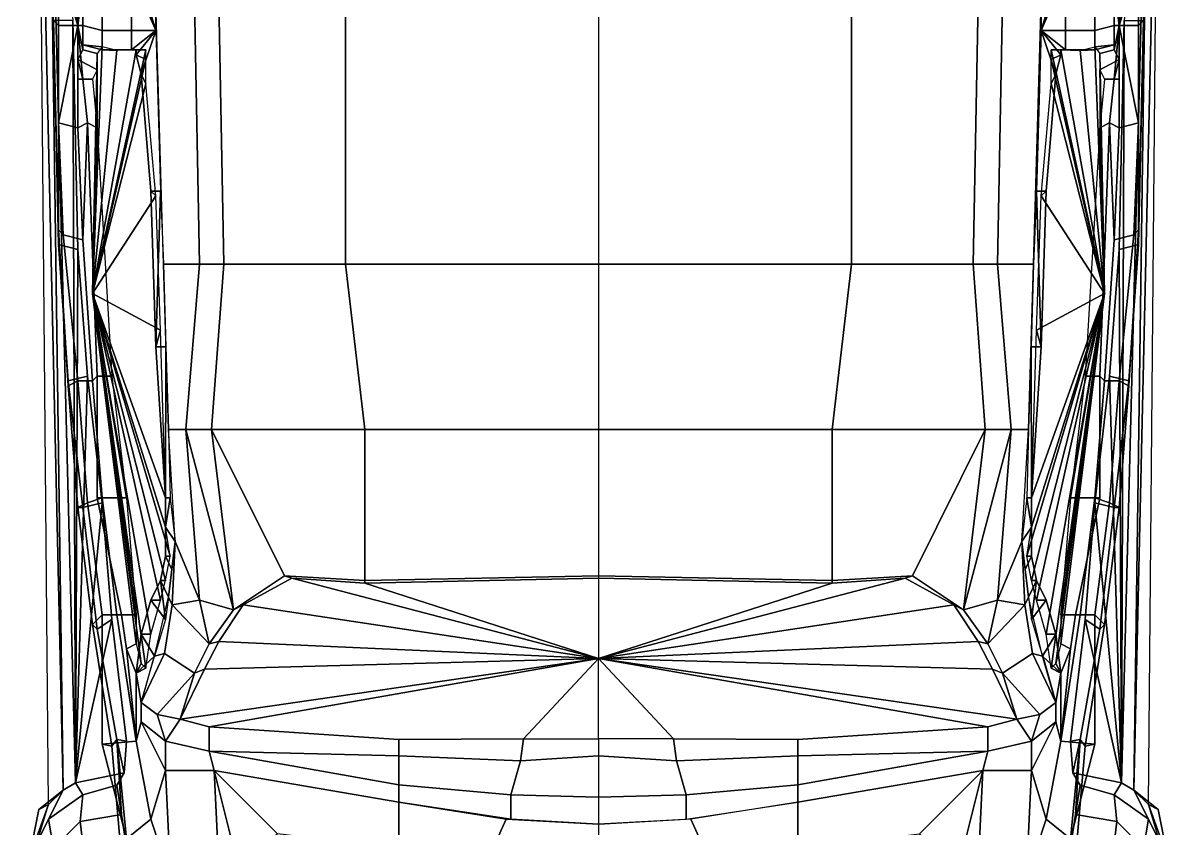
# Model space of a CAD drawing. Extents: x -29 to 31, y -38 to 119.
# Drawn here: x -28.7 to 30.4, y 6.2 to 47.6 of the extents above; entities that cross this region are included whole.
import ezdxf

# ---------------------------------------------------------------- set-up
doc = ezdxf.new("R2010")
doc.units = 0
for name, color, linetype in [('BACKSIDE', 7, 'CONTINUOUS'), ('FRONTDOOR', 7, 'CONTINUOUS'), ('FRONTFENDER', 7, 'CONTINUOUS'), ('FRONTSIDE', 7, 'CONTINUOUS'), ('FRONTWINDOW', 251, 'CONTINUOUS'), ('HOOD', 7, 'CONTINUOUS'), ('ROOF', 7, 'CONTINUOUS'), ('RUNBOARD', 240, 'CONTINUOUS'), ('WINDMOLD', 7, 'CONTINUOUS'), ('WINDSHIELD', 251, 'CONTINUOUS')]:
    doc.layers.add(name, color=color, linetype=linetype)

msp = doc.modelspace()

# ---------------------------------------------------------------- linework, layer by layer
at = {"layer": 'BACKSIDE', "color": 0, "linetype": 'CONTINUOUS'}
for points in [[(-26.431, 62.708, -0.442), (-26.931, 50.708, -0.442), (-26.931, 47.458, -1.192), (-27.181, 47.708, -3.952)], [(28.069, 62.708, -0.442), (28.569, 50.708, -0.442), (28.569, 47.458, -1.192), (28.819, 47.708, -3.952)], [(-21.931, 47.208, 17.808), (-22.681, 49.708, 16.058), (-22.181, 56.708, 15.558), (-21.931, 56.708, 16.908)], [(-21.931, 47.208, 17.808), (-21.931, 56.708, 16.908), (-21.931, 48.708, 17.708)], [(23.569, 47.208, 17.808), (23.569, 56.708, 16.908), (23.569, 48.708, 17.708)], [(23.569, 47.208, 17.808), (24.319, 49.708, 16.058), (23.819, 56.708, 15.558), (23.569, 56.708, 16.908)], [(-26.181, 50.708, 0.558), (-25.931, 47.458, 0.808), (-26.931, 50.708, -0.442)], [(-26.931, 50.708, -0.442), (-25.931, 47.458, 0.808), (-26.931, 47.458, -1.192)], [(-25.681, 49.458, 2.308), (-25.931, 47.458, 0.808), (-26.181, 50.708, 0.558), (-25.931, 50.708, 1.308)], [(27.319, 49.458, 2.308), (27.569, 47.458, 0.808), (27.819, 50.708, 0.558), (27.569, 50.708, 1.308)], [(28.569, 50.708, -0.442), (27.569, 47.458, 0.808), (28.569, 47.458, -1.192)], [(27.819, 50.708, 0.558), (27.569, 47.458, 0.808), (28.569, 50.708, -0.442)], [(-21.931, 47.208, 17.808), (-22.681, 48.958, 15.308), (-22.681, 49.708, 16.058)], [(23.569, 47.208, 17.808), (24.319, 48.958, 15.308), (24.319, 49.708, 16.058)], [(-25.681, 47.458, 3.808), (-25.931, 47.458, 0.808), (-25.681, 49.458, 2.308), (-25.681, 48.708, 3.558)], [(27.319, 47.458, 3.808), (27.569, 47.458, 0.808), (27.319, 49.458, 2.308), (27.319, 48.708, 3.558)], [(-24.681, 47.208, 9.058), (-25.681, 47.458, 3.808), (-25.681, 48.708, 3.558), (-24.681, 48.708, 9.058)], [(-23.181, 47.208, 14.558), (-24.681, 47.208, 9.058), (-24.681, 48.708, 9.058), (-23.181, 48.708, 14.308)], [(-21.931, 47.208, 17.808), (-23.181, 47.208, 14.558), (-23.181, 48.708, 14.308), (-22.681, 48.958, 15.308)], [(23.569, 47.208, 17.808), (24.819, 47.208, 14.558), (24.819, 48.708, 14.308), (24.319, 48.958, 15.308)], [(24.819, 47.208, 14.558), (26.319, 47.208, 9.058), (26.319, 48.708, 9.058), (24.819, 48.708, 14.308)], [(26.319, 47.208, 9.058), (27.319, 47.458, 3.808), (27.319, 48.708, 3.558), (26.319, 48.708, 9.058)]]:
    msp.add_3dface(points, dxfattribs=at)
at = {"layer": 'FRONTDOOR', "color": 0, "linetype": 'CONTINUOUS'}
for points in [[(-27.181, 47.708, -12.692), (-26.931, 36.208, -14.192), (-25.931, 35.958, -23.692), (-26.181, 47.708, -23.692)], [(-27.181, 47.708, -3.952), (-26.931, 36.958, -5.192), (-26.931, 36.208, -14.192), (-27.181, 47.708, -12.692)], [(-26.931, 47.458, -1.192), (-26.931, 36.958, -5.192), (-27.181, 47.708, -3.952)], [(-25.931, 47.458, 0.808), (-25.931, 44.708, 0.558), (-25.931, 42.208, 0.558), (-26.931, 42.458, -0.942)], [(-25.931, 47.458, 0.808), (-26.931, 42.458, -0.942), (-26.931, 47.458, -1.192)], [(-26.931, 47.458, -1.192), (-26.931, 42.458, -0.942), (-26.681, 36.708, -0.942), (-26.931, 36.958, -5.192)], [(-25.681, 47.458, 3.808), (-25.681, 46.458, 4.308), (-25.681, 46.208, 3.308), (-25.931, 47.458, 0.808)], [(-25.931, 47.458, 0.808), (-25.681, 46.208, 3.308), (-25.931, 45.708, 2.558), (-25.681, 44.708, 1.808)], [(-25.931, 47.458, 0.808), (-25.681, 44.708, 1.808), (-25.931, 44.708, 0.558)], [(-24.681, 47.208, 9.058), (-24.681, 46.208, 9.308), (-25.681, 46.458, 4.308), (-25.681, 47.458, 3.808)], [(26.319, 47.208, 9.058), (26.319, 46.208, 9.308), (27.319, 46.458, 4.308), (27.319, 47.458, 3.808)], [(27.569, 47.458, 0.808), (27.319, 44.708, 1.808), (27.569, 44.708, 0.558)], [(27.569, 47.458, 0.808), (27.319, 46.208, 3.308), (27.569, 45.708, 2.558), (27.319, 44.708, 1.808)], [(27.319, 47.458, 3.808), (27.319, 46.458, 4.308), (27.319, 46.208, 3.308), (27.569, 47.458, 0.808)], [(28.819, 47.708, -12.692), (28.569, 36.208, -14.192), (27.569, 35.958, -23.692), (27.819, 47.708, -23.692)], [(27.569, 47.458, 0.808), (28.569, 42.458, -0.942), (28.569, 47.458, -1.192)], [(27.569, 47.458, 0.808), (27.569, 44.708, 0.558), (27.569, 42.208, 0.558), (28.569, 42.458, -0.942)], [(28.569, 47.458, -1.192), (28.569, 42.458, -0.942), (28.319, 36.708, -0.942), (28.569, 36.958, -5.192)], [(28.569, 47.458, -1.192), (28.569, 36.958, -5.192), (28.819, 47.708, -3.952)], [(28.819, 47.708, -3.952), (28.569, 36.958, -5.192), (28.569, 36.208, -14.192), (28.819, 47.708, -12.692)], [(-23.181, 47.208, 14.558), (-23.181, 46.208, 14.558), (-24.681, 46.208, 9.308), (-24.681, 47.208, 9.058)], [(-21.931, 47.208, 17.808), (-22.931, 45.958, 16.058), (-22.931, 46.208, 15.558), (-23.181, 46.208, 14.558)], [(-21.931, 47.208, 17.808), (-23.181, 46.208, 14.558), (-23.181, 47.208, 14.558)], [(-21.931, 47.208, 17.808), (-22.681, 44.958, 16.558), (-22.931, 45.958, 16.058)], [(-21.931, 47.208, 17.808), (-21.681, 38.958, 17.808), (-22.181, 38.958, 16.558), (-22.681, 44.958, 16.558)], [(23.569, 47.208, 17.808), (23.319, 38.958, 17.808), (23.819, 38.958, 16.558), (24.319, 44.958, 16.558)], [(23.569, 47.208, 17.808), (24.819, 46.208, 14.558), (24.819, 47.208, 14.558)], [(23.569, 47.208, 17.808), (24.569, 45.958, 16.058), (24.569, 46.208, 15.558), (24.819, 46.208, 14.558)], [(23.569, 47.208, 17.808), (24.319, 44.958, 16.558), (24.569, 45.958, 16.058)], [(24.819, 47.208, 14.558), (24.819, 46.208, 14.558), (26.319, 46.208, 9.308), (26.319, 47.208, 9.058)], [(-25.681, 46.208, 3.308), (-24.931, 46.021, 3.156), (-24.931, 45.173, 2.207), (-25.931, 45.708, 2.558)], [(-24.681, 46.208, 9.308), (-23.931, 46.167, 8.808), (-24.681, 46.37, 4.089), (-25.681, 46.458, 4.308)], [(-25.681, 46.458, 4.308), (-24.681, 46.37, 4.089), (-24.931, 46.021, 3.156), (-25.681, 46.208, 3.308)], [(-23.181, 46.208, 14.558), (-22.931, 46.208, 14.308), (-23.931, 46.167, 8.808), (-24.681, 46.208, 9.308)], [(-22.931, 46.208, 15.558), (-22.431, 46.208, 15.308), (-22.931, 46.208, 14.308), (-23.181, 46.208, 14.558)], [(-22.931, 46.208, 15.558), (-22.931, 45.958, 16.058), (-22.431, 45.708, 16.008), (-22.431, 46.208, 15.308)], [(24.569, 46.208, 15.558), (24.069, 46.208, 15.308), (24.569, 46.208, 14.308), (24.819, 46.208, 14.558)], [(24.569, 46.208, 15.558), (24.569, 45.958, 16.058), (24.069, 45.708, 16.008), (24.069, 46.208, 15.308)], [(24.819, 46.208, 14.558), (24.569, 46.208, 14.308), (25.569, 46.167, 8.808), (26.319, 46.208, 9.308)], [(26.319, 46.208, 9.308), (25.569, 46.167, 8.808), (26.319, 46.37, 4.089), (27.319, 46.458, 4.308)], [(27.319, 46.458, 4.308), (26.319, 46.37, 4.089), (26.569, 46.021, 3.156), (27.319, 46.208, 3.308)], [(27.319, 46.208, 3.308), (26.569, 46.021, 3.156), (26.569, 45.173, 2.207), (27.569, 45.708, 2.558)], [(-25.931, 45.708, 2.558), (-24.931, 45.173, 2.207), (-25.181, 44.708, 2.008), (-25.681, 44.708, 1.808)], [(-22.931, 45.958, 16.058), (-22.681, 44.958, 16.558), (-22.431, 44.458, 16.308), (-22.431, 45.708, 16.008)], [(24.569, 45.958, 16.058), (24.319, 44.958, 16.558), (24.069, 44.458, 16.308), (24.069, 45.708, 16.008)], [(27.569, 45.708, 2.558), (26.569, 45.173, 2.207), (26.819, 44.708, 2.008), (27.319, 44.708, 1.808)], [(-22.681, 44.958, 16.558), (-22.181, 38.958, 16.558), (-21.931, 38.708, 16.308), (-22.431, 44.458, 16.308)], [(24.319, 44.958, 16.558), (23.819, 38.958, 16.558), (23.569, 38.708, 16.308), (24.069, 44.458, 16.308)], [(-25.681, 44.708, 1.808), (-25.431, 42.458, 1.808), (-25.931, 42.208, 0.558), (-25.931, 44.708, 0.558)], [(-25.181, 44.708, 2.008), (-24.931, 42.208, 2.008), (-25.431, 42.458, 1.808), (-25.681, 44.708, 1.808)], [(26.819, 44.708, 2.008), (26.569, 42.208, 2.008), (27.069, 42.458, 1.808), (27.319, 44.708, 1.808)], [(27.319, 44.708, 1.808), (27.069, 42.458, 1.808), (27.569, 42.208, 0.558), (27.569, 44.708, 0.558)], [(-25.931, 42.208, 0.558), (-25.681, 36.458, 0.558), (-26.681, 36.708, -0.942), (-26.931, 42.458, -0.942)], [(-25.431, 42.458, 1.808), (-25.681, 36.458, 0.558), (-25.931, 42.208, 0.558)], [(-25.431, 42.458, 1.808), (-24.931, 29.458, 1.808), (-25.181, 29.208, 0.308), (-25.681, 36.458, 0.558)], [(-24.931, 42.208, 2.008), (-24.181, 29.458, 2.058), (-24.931, 29.458, 1.808), (-25.431, 42.458, 1.808)], [(26.569, 42.208, 2.008), (25.819, 29.458, 2.058), (26.569, 29.458, 1.808), (27.069, 42.458, 1.808)], [(27.069, 42.458, 1.808), (26.569, 29.458, 1.808), (26.819, 29.208, 0.308), (27.319, 36.458, 0.558)], [(27.069, 42.458, 1.808), (27.319, 36.458, 0.558), (27.569, 42.208, 0.558)], [(27.569, 42.208, 0.558), (27.319, 36.458, 0.558), (28.319, 36.708, -0.942), (28.569, 42.458, -0.942)], [(-21.681, 38.958, 17.808), (-21.931, 30.958, 16.308), (-22.181, 38.958, 16.558)], [(-22.181, 38.958, 16.558), (-21.931, 30.958, 16.308), (-21.681, 31.808, 15.808), (-21.931, 38.708, 16.308)], [(-21.681, 38.958, 17.808), (-21.531, 35.208, 17.558), (-21.406, 30.958, 17.058), (-21.931, 30.958, 16.308)], [(23.319, 38.958, 17.808), (23.169, 35.208, 17.558), (23.044, 30.958, 17.058), (23.569, 30.958, 16.308)], [(23.819, 38.958, 16.558), (23.569, 30.958, 16.308), (23.319, 31.808, 15.808), (23.569, 38.708, 16.308)], [(23.319, 38.958, 17.808), (23.569, 30.958, 16.308), (23.819, 38.958, 16.558)], [(-26.931, 36.958, -5.192), (-26.431, 28.958, -6.942), (-26.431, 29.208, -14.442), (-26.931, 36.208, -14.192)], [(-26.681, 36.708, -0.942), (-25.931, 29.208, -1.192), (-26.431, 28.958, -6.942), (-26.931, 36.958, -5.192)], [(-25.681, 36.458, 0.558), (-25.181, 29.208, 0.308), (-25.931, 29.208, -1.192), (-26.681, 36.708, -0.942)], [(27.319, 36.458, 0.558), (26.819, 29.208, 0.308), (27.569, 29.208, -1.192), (28.319, 36.708, -0.942)], [(28.319, 36.708, -0.942), (27.569, 29.208, -1.192), (28.069, 28.958, -6.942), (28.569, 36.958, -5.192)], [(28.569, 36.958, -5.192), (28.069, 28.958, -6.942), (28.069, 29.208, -14.442), (28.569, 36.208, -14.192)], [(-26.931, 36.208, -14.192), (-26.431, 29.208, -14.442), (-25.431, 29.458, -23.692), (-25.931, 35.958, -23.692)], [(28.569, 36.208, -14.192), (28.069, 29.208, -14.442), (27.069, 29.458, -23.692), (27.569, 35.958, -23.692)], [(-21.931, 30.958, 16.308), (-21.431, 23.208, 14.808), (-21.431, 23.208, 14.308), (-21.681, 31.808, 15.808)], [(23.569, 30.958, 16.308), (23.069, 23.208, 14.808), (23.069, 23.208, 14.308), (23.319, 31.808, 15.808)], [(-21.406, 30.958, 17.058), (-21.431, 23.208, 14.808), (-21.931, 30.958, 16.308)], [(-21.406, 30.958, 17.058), (-21.281, 26.708, 16.558), (-21.184, 23.213, 15.83), (-21.431, 23.208, 14.808)], [(23.044, 30.958, 17.058), (22.919, 26.708, 16.558), (22.822, 23.213, 15.83), (23.069, 23.208, 14.808)], [(23.044, 30.958, 17.058), (23.069, 23.208, 14.808), (23.569, 30.958, 16.308)], [(-26.431, 29.208, -14.442), (-25.681, 22.708, -14.942), (-24.681, 22.958, -23.692), (-25.431, 29.458, -23.692)], [(-26.431, 28.958, -6.942), (-25.931, 22.708, -7.192), (-25.681, 22.708, -14.942), (-26.431, 29.208, -14.442)], [(-25.931, 29.208, -1.192), (-25.431, 22.958, -0.942), (-25.931, 22.708, -7.192), (-26.431, 28.958, -6.942)], [(-25.181, 29.208, 0.308), (-24.681, 23.208, 0.308), (-25.431, 22.958, -0.942), (-25.931, 29.208, -1.192)], [(-24.931, 29.458, 1.808), (-24.931, 23.208, 1.558), (-24.681, 23.208, 0.308), (-25.181, 29.208, 0.308)], [(-24.181, 29.458, 2.058), (-23.431, 23.208, 2.058), (-24.931, 23.208, 1.558), (-24.931, 29.458, 1.808)], [(25.819, 29.458, 2.058), (25.069, 23.208, 2.058), (26.569, 23.208, 1.558), (26.569, 29.458, 1.808)], [(26.569, 29.458, 1.808), (26.569, 23.208, 1.558), (26.319, 23.208, 0.308), (26.819, 29.208, 0.308)], [(28.069, 29.208, -14.442), (27.319, 22.708, -14.942), (26.319, 22.958, -23.692), (27.069, 29.458, -23.692)], [(26.819, 29.208, 0.308), (26.319, 23.208, 0.308), (27.069, 22.958, -0.942), (27.569, 29.208, -1.192)], [(27.569, 29.208, -1.192), (27.069, 22.958, -0.942), (27.569, 22.708, -7.192), (28.069, 28.958, -6.942)], [(28.069, 28.958, -6.942), (27.569, 22.708, -7.192), (27.319, 22.708, -14.942), (28.069, 29.208, -14.442)], [(-24.681, 23.208, 0.308), (-23.931, 17.208, 0.308), (-24.681, 17.208, -1.192), (-25.431, 22.958, -0.942)], [(-24.931, 23.208, 1.558), (-23.681, 17.208, 1.308), (-23.931, 17.208, 0.308), (-24.681, 23.208, 0.308)], [(-23.431, 23.208, 2.058), (-22.931, 17.208, 2.058), (-23.681, 17.208, 1.308), (-24.931, 23.208, 1.558)], [(-21.184, 23.213, 15.83), (-21.184, 23.213, 15.83), (-20.931, 20.958, 15.308), (-21.431, 21.708, 14.308)], [(-21.184, 23.213, 15.83), (-21.431, 21.708, 14.308), (-21.431, 23.208, 14.808)], [(-21.431, 23.208, 14.808), (-21.431, 21.708, 14.308), (-21.431, 21.708, 13.808), (-21.431, 23.208, 14.308)], [(22.822, 23.213, 15.83), (22.822, 23.213, 15.83), (22.569, 20.958, 15.308), (23.069, 21.708, 14.308)], [(22.822, 23.213, 15.83), (23.069, 21.708, 14.308), (23.069, 23.208, 14.808)], [(23.069, 23.208, 14.808), (23.069, 21.708, 14.308), (23.069, 21.708, 13.808), (23.069, 23.208, 14.308)], [(25.069, 23.208, 2.058), (24.569, 17.208, 2.058), (25.319, 17.208, 1.308), (26.569, 23.208, 1.558)], [(26.569, 23.208, 1.558), (25.319, 17.208, 1.308), (25.569, 17.208, 0.308), (26.319, 23.208, 0.308)], [(26.319, 23.208, 0.308), (25.569, 17.208, 0.308), (26.319, 17.208, -1.192), (27.069, 22.958, -0.942)], [(-25.431, 22.958, -0.942), (-24.681, 17.208, -1.192), (-25.181, 16.708, -7.192), (-25.931, 22.708, -7.192)], [(-25.931, 22.708, -7.192), (-25.181, 16.708, -7.192), (-24.931, 16.458, -15.192), (-25.681, 22.708, -14.942)], [(-25.681, 22.708, -14.942), (-24.931, 16.458, -15.192), (-24.181, 16.958, -23.692), (-24.681, 22.958, -23.692)], [(27.319, 22.708, -14.942), (26.569, 16.458, -15.192), (25.819, 16.958, -23.692), (26.319, 22.958, -23.692)], [(27.069, 22.958, -0.942), (26.319, 17.208, -1.192), (26.819, 16.708, -7.192), (27.569, 22.708, -7.192)], [(27.569, 22.708, -7.192), (26.819, 16.708, -7.192), (26.569, 16.458, -15.192), (27.319, 22.708, -14.942)], [(-21.431, 21.708, 14.308), (-20.931, 20.958, 15.308), (-21.106, 19.533, 13.958), (-21.431, 20.208, 13.058)], [(-21.431, 21.708, 14.308), (-21.431, 20.208, 13.058), (-21.181, 20.208, 13.058), (-21.431, 21.708, 13.808)], [(23.069, 21.708, 14.308), (22.569, 20.958, 15.308), (22.744, 19.533, 13.958), (23.069, 20.208, 13.058)], [(23.069, 21.708, 14.308), (23.069, 20.208, 13.058), (22.819, 20.208, 13.058), (23.069, 21.708, 13.808)], [(-21.431, 20.208, 13.058), (-21.106, 19.533, 13.958), (-21.281, 18.108, 12.608), (-21.681, 18.958, 11.558)], [(-21.431, 20.208, 13.058), (-21.681, 18.958, 11.558), (-21.431, 18.958, 11.558), (-21.181, 20.208, 13.058)], [(23.069, 20.208, 13.058), (22.744, 19.533, 13.958), (22.919, 18.108, 12.608), (23.319, 18.958, 11.558)], [(23.069, 20.208, 13.058), (23.319, 18.958, 11.558), (23.069, 18.958, 11.558), (22.819, 20.208, 13.058)], [(-21.681, 18.958, 11.558), (-21.431, 16.958, 11.308), (-22.181, 17.958, 10.308)], [(-21.681, 18.958, 11.558), (-22.181, 17.958, 10.308), (-21.681, 17.958, 10.308), (-21.431, 18.958, 11.558)], [(-21.681, 18.958, 11.558), (-21.281, 18.108, 12.608), (-21.281, 18.108, 12.608), (-21.431, 16.958, 11.308)], [(23.319, 18.958, 11.558), (22.919, 18.108, 12.608), (22.919, 18.108, 12.608), (23.069, 16.958, 11.308)], [(23.319, 18.958, 11.558), (23.819, 17.958, 10.308), (23.319, 17.958, 10.308), (23.069, 18.958, 11.558)], [(23.319, 18.958, 11.558), (23.069, 16.958, 11.308), (23.819, 17.958, 10.308)], [(-22.181, 17.958, 10.308), (-21.431, 16.958, 11.308), (-21.991, 15.083, 9.008), (-22.681, 16.208, 8.308)], [(-22.181, 17.958, 10.308), (-22.681, 16.208, 8.308), (-22.181, 16.208, 8.308), (-21.681, 17.958, 10.308)], [(23.819, 17.958, 10.308), (23.069, 16.958, 11.308), (23.629, 15.083, 9.008), (24.319, 16.208, 8.308)], [(23.819, 17.958, 10.308), (24.319, 16.208, 8.308), (23.819, 16.208, 8.308), (23.319, 17.958, 10.308)], [(-24.681, 17.208, -1.192), (-24.681, 10.558, -1.192), (-24.181, 10.458, -7.192), (-25.181, 16.708, -7.192)], [(-24.681, 17.208, -1.192), (-23.931, 17.208, 0.308), (-22.931, 10.708, 0.308), (-24.681, 10.558, -1.192)], [(-23.681, 17.208, 1.308), (-23.431, 15.458, 2.058), (-22.931, 10.708, 0.308), (-23.931, 17.208, 0.308)], [(-22.931, 17.208, 2.058), (-22.931, 15.708, 2.308), (-23.431, 15.458, 2.058), (-23.681, 17.208, 1.308)], [(24.569, 17.208, 2.058), (24.569, 15.708, 2.308), (25.069, 15.458, 2.058), (25.319, 17.208, 1.308)], [(25.319, 17.208, 1.308), (25.069, 15.458, 2.058), (24.569, 10.708, 0.308), (25.569, 17.208, 0.308)], [(26.319, 17.208, -1.192), (25.569, 17.208, 0.308), (24.569, 10.708, 0.308), (26.319, 10.558, -1.192)], [(26.319, 17.208, -1.192), (26.319, 10.558, -1.192), (25.819, 10.458, -7.192), (26.819, 16.708, -7.192)], [(-25.181, 16.708, -7.192), (-24.181, 10.458, -7.192), (-23.931, 10.808, -15.442), (-24.931, 16.458, -15.192)], [(-24.931, 16.458, -15.192), (-23.931, 10.808, -15.442), (-23.431, 10.708, -23.692), (-24.181, 16.958, -23.692)], [(26.569, 16.458, -15.192), (25.569, 10.808, -15.442), (25.069, 10.708, -23.692), (25.819, 16.958, -23.692)], [(26.819, 16.708, -7.192), (25.819, 10.458, -7.192), (25.569, 10.808, -15.442), (26.569, 16.458, -15.192)], [(-21.991, 15.083, 9.008), (-22.931, 14.208, 4.558), (-22.681, 16.208, 8.308)], [(-22.181, 16.208, 8.308), (-22.681, 16.208, 8.308), (-22.931, 14.208, 4.558), (-22.431, 14.458, 4.558)], [(23.629, 15.083, 9.008), (24.569, 14.208, 4.558), (24.319, 16.208, 8.308)], [(23.819, 16.208, 8.308), (24.319, 16.208, 8.308), (24.569, 14.208, 4.558), (24.069, 14.458, 4.558)], [(-22.931, 15.708, 2.308), (-22.681, 14.708, 3.058), (-22.931, 14.208, 3.558), (-23.431, 15.458, 2.058)], [(-22.931, 14.208, 3.558), (-22.931, 10.708, 0.308), (-23.431, 15.458, 2.058)], [(24.569, 15.708, 2.308), (24.319, 14.708, 3.058), (24.569, 14.208, 3.558), (25.069, 15.458, 2.058)], [(24.569, 14.208, 3.558), (24.569, 10.708, 0.308), (25.069, 15.458, 2.058)], [(-21.991, 15.083, 9.008), (-21.981, 15.208, 9.108), (-22.681, 12.708, 4.308), (-22.931, 14.208, 4.558)], [(23.629, 15.083, 9.008), (23.619, 15.208, 9.108), (24.319, 12.708, 4.308), (24.569, 14.208, 4.558)], [(-22.431, 14.458, 4.558), (-22.931, 14.208, 4.558), (-22.931, 14.208, 3.558), (-22.681, 14.708, 3.058)], [(-22.931, 14.208, 3.558), (-22.681, 12.708, 4.308), (-22.681, 11.708, 2.478), (-22.931, 10.708, 0.308)], [(-22.681, 12.708, 4.308), (-22.931, 14.208, 3.558), (-22.931, 14.208, 4.558)], [(24.069, 14.458, 4.558), (24.569, 14.208, 4.558), (24.569, 14.208, 3.558), (24.319, 14.708, 3.058)], [(24.319, 12.708, 4.308), (24.569, 14.208, 3.558), (24.569, 14.208, 4.558)], [(24.569, 14.208, 3.558), (24.319, 12.708, 4.308), (24.319, 11.708, 2.478), (24.569, 10.708, 0.308)]]:
    msp.add_3dface(points, dxfattribs=at)
at = {"layer": 'FRONTFENDER', "color": 0, "linetype": 'CONTINUOUS'}
for points in [[(-23.931, 8.458, -22.442), (-25.681, 7.958, -22.067), (-26.056, 8.583, -24.442), (-23.556, 9.083, -24.442)], [(25.569, 8.458, -22.442), (27.319, 7.958, -22.067), (27.694, 8.583, -24.442), (25.194, 9.083, -24.442)], [(-25.681, 7.958, -22.067), (-27.431, 6.708, -22.192), (-26.681, 8.208, -24.942), (-26.056, 8.583, -24.442)], [(-23.681, 6.958, -17.817), (-25.806, 6.583, -17.942), (-25.681, 7.958, -22.067), (-23.931, 8.458, -22.442)], [(25.319, 6.958, -17.817), (27.444, 6.583, -17.942), (27.319, 7.958, -22.067), (25.569, 8.458, -22.442)], [(27.319, 7.958, -22.067), (29.069, 6.708, -22.192), (28.319, 8.208, -24.942), (27.694, 8.583, -24.442)], [(-27.431, 6.708, -22.192), (-28.431, 4.708, -23.192), (-27.931, 7.208, -24.942), (-26.681, 8.208, -24.942)], [(-26.681, 8.208, -24.942), (-27.931, 7.208, -24.942), (-27.431, 7.458, -26.442)], [(-25.806, 6.583, -17.942), (-27.181, 5.208, -18.442), (-27.431, 6.708, -22.192), (-25.681, 7.958, -22.067)], [(27.444, 6.583, -17.942), (28.819, 5.208, -18.442), (29.069, 6.708, -22.192), (27.319, 7.958, -22.067)], [(29.069, 6.708, -22.192), (30.069, 4.708, -23.192), (29.569, 7.208, -24.942), (28.319, 8.208, -24.942)], [(28.319, 8.208, -24.942), (29.569, 7.208, -24.942), (29.069, 7.458, -26.442)], [(-28.431, 4.708, -23.192), (-28.681, 2.155, -24.067), (-28.748, 3.13, -26.192), (-27.431, 7.458, -26.442)], [(-28.431, 4.708, -23.192), (-27.431, 7.458, -26.442), (-27.931, 7.208, -24.942)], [(30.069, 4.708, -23.192), (29.069, 7.458, -26.442), (29.569, 7.208, -24.942)], [(30.069, 4.708, -23.192), (30.319, 2.155, -24.067), (30.387, 3.13, -26.192), (29.069, 7.458, -26.442)], [(-27.181, 5.208, -18.442), (-28.748, 3.38, -19.442), (-28.431, 4.708, -23.192), (-27.431, 6.708, -22.192)], [(-25.556, 4.458, -13.567), (-27.431, 3.208, -14.692), (-27.181, 5.208, -18.442), (-25.806, 6.583, -17.942)], [(-23.306, 4.458, -12.942), (-25.556, 4.458, -13.567), (-25.806, 6.583, -17.942), (-23.681, 6.958, -17.817)], [(24.944, 4.458, -12.942), (27.194, 4.458, -13.567), (27.444, 6.583, -17.942), (25.319, 6.958, -17.817)], [(27.194, 4.458, -13.567), (29.069, 3.208, -14.692), (28.819, 5.208, -18.442), (27.444, 6.583, -17.942)], [(28.819, 5.208, -18.442), (30.387, 3.38, -19.442), (30.069, 4.708, -23.192), (29.069, 6.708, -22.192)]]:
    msp.add_3dface(points, dxfattribs=at)
at = {"layer": 'FRONTSIDE', "color": 0, "linetype": 'CONTINUOUS'}
for points in [[(-22.931, 10.708, 0.308), (-22.181, 6.708, 1.308), (-23.431, 5.708, -1.692), (-24.681, 10.558, -1.192)], [(-24.181, 10.458, -7.192), (-23.681, 4.708, -7.192), (-23.306, 4.458, -12.942), (-23.931, 10.808, -15.442)], [(-23.931, 10.808, -15.442), (-23.306, 4.458, -12.942), (-23.681, 6.958, -17.817)], [(-23.931, 10.808, -15.442), (-23.681, 6.958, -17.817), (-23.931, 8.458, -22.442), (-23.556, 9.083, -24.442)], [(-23.931, 10.808, -15.442), (-23.556, 9.083, -24.442), (-23.431, 10.708, -23.692)], [(24.569, 10.708, 0.308), (23.819, 6.708, 1.308), (25.069, 5.708, -1.692), (26.319, 10.558, -1.192)], [(25.569, 10.808, -15.442), (24.944, 4.458, -12.942), (25.319, 6.958, -17.817)], [(25.819, 10.458, -7.192), (25.319, 4.708, -7.192), (24.944, 4.458, -12.942), (25.569, 10.808, -15.442)], [(25.569, 10.808, -15.442), (25.194, 9.083, -24.442), (25.069, 10.708, -23.692)], [(25.569, 10.808, -15.442), (25.319, 6.958, -17.817), (25.569, 8.458, -22.442), (25.194, 9.083, -24.442)], [(-24.681, 10.558, -1.192), (-23.431, 5.708, -1.692), (-23.681, 4.708, -7.192), (-24.181, 10.458, -7.192)], [(26.319, 10.558, -1.192), (25.069, 5.708, -1.692), (25.319, 4.708, -7.192), (25.819, 10.458, -7.192)], [(-22.181, 6.708, 1.308), (-21.681, 5.208, 0.558), (-22.681, 2.208, -1.692), (-23.431, 5.708, -1.692)], [(23.819, 6.708, 1.308), (23.319, 5.208, 0.558), (24.319, 2.208, -1.692), (25.069, 5.708, -1.692)]]:
    msp.add_3dface(points, dxfattribs=at)
at = {"layer": 'FRONTWINDOW', "color": 0, "linetype": 'CONTINUOUS'}
for points in [[(-25.181, 33.69, 8.028), (-23.931, 46.167, 8.808), (-24.681, 46.37, 4.089)], [(-25.181, 33.69, 8.028), (-24.681, 46.37, 4.089), (-24.931, 46.021, 3.156)], [(-25.181, 33.69, 8.028), (-22.431, 45.708, 16.008), (-22.431, 46.208, 15.308)], [(-25.181, 33.69, 8.028), (-22.431, 46.208, 15.308), (-22.931, 46.208, 14.308)], [(-25.181, 33.69, 8.028), (-22.931, 46.208, 14.308), (-23.931, 46.167, 8.808)], [(26.819, 33.69, 8.028), (24.069, 46.208, 15.308), (24.569, 46.208, 14.308)], [(26.819, 33.69, 8.028), (24.069, 45.708, 16.008), (24.069, 46.208, 15.308)], [(26.819, 33.69, 8.028), (24.569, 46.208, 14.308), (25.569, 46.167, 8.808)], [(26.819, 33.69, 8.028), (25.569, 46.167, 8.808), (26.319, 46.37, 4.089)], [(26.819, 33.69, 8.028), (26.319, 46.37, 4.089), (26.569, 46.021, 3.156)], [(-25.181, 33.69, 8.028), (-24.931, 46.021, 3.156), (-24.931, 45.173, 2.207)], [(-25.181, 33.69, 8.028), (-22.431, 44.458, 16.308), (-22.431, 45.708, 16.008)], [(26.819, 33.69, 8.028), (24.069, 44.458, 16.308), (24.069, 45.708, 16.008)], [(26.819, 33.69, 8.028), (26.569, 46.021, 3.156), (26.569, 45.173, 2.207)], [(-24.931, 45.173, 2.207), (-24.931, 42.208, 2.008), (-25.181, 33.69, 8.028)], [(26.569, 45.173, 2.207), (26.569, 42.208, 2.008), (26.819, 33.69, 8.028)], [(-25.181, 33.69, 8.028), (-21.931, 38.708, 16.308), (-22.431, 44.458, 16.308)], [(26.819, 33.69, 8.028), (23.569, 38.708, 16.308), (24.069, 44.458, 16.308)], [(-25.181, 33.69, 8.028), (-24.931, 42.208, 2.008), (-24.181, 29.458, 2.058), (-23.431, 23.208, 2.058)], [(26.819, 33.69, 8.028), (26.569, 42.208, 2.008), (25.819, 29.458, 2.058), (25.069, 23.208, 2.058)], [(-25.181, 33.69, 8.028), (-21.681, 31.808, 15.808), (-21.931, 38.708, 16.308)], [(26.819, 33.69, 8.028), (23.319, 31.808, 15.808), (23.569, 38.708, 16.308)], [(-25.181, 33.69, 8.028), (-23.431, 23.208, 2.058), (-22.931, 17.208, 2.058)], [(-25.181, 33.69, 8.028), (-22.931, 17.208, 2.058), (-22.931, 15.708, 2.308)], [(-25.181, 33.69, 8.028), (-22.931, 15.708, 2.308), (-22.681, 14.708, 3.058)], [(-25.181, 33.69, 8.028), (-22.681, 14.708, 3.058), (-22.431, 14.458, 4.558)], [(-25.181, 33.69, 8.028), (-22.431, 14.458, 4.558), (-22.181, 16.208, 8.308)], [(-25.181, 33.69, 8.028), (-22.181, 16.208, 8.308), (-21.681, 17.958, 10.308)], [(-25.181, 33.69, 8.028), (-21.681, 17.958, 10.308), (-21.431, 18.958, 11.558)], [(-25.181, 33.69, 8.028), (-21.431, 18.958, 11.558), (-21.181, 20.208, 13.058)], [(-25.181, 33.69, 8.028), (-21.181, 20.208, 13.058), (-21.431, 21.708, 13.808)], [(-25.181, 33.69, 8.028), (-21.431, 21.708, 13.808), (-21.431, 23.208, 14.308)], [(-25.181, 33.69, 8.028), (-21.431, 23.208, 14.308), (-21.681, 31.808, 15.808)], [(26.819, 33.69, 8.028), (22.819, 20.208, 13.058), (23.069, 21.708, 13.808)], [(26.819, 33.69, 8.028), (23.069, 18.958, 11.558), (22.819, 20.208, 13.058)], [(26.819, 33.69, 8.028), (23.069, 23.208, 14.308), (23.319, 31.808, 15.808)], [(26.819, 33.69, 8.028), (23.069, 21.708, 13.808), (23.069, 23.208, 14.308)], [(26.819, 33.69, 8.028), (23.319, 17.958, 10.308), (23.069, 18.958, 11.558)], [(26.819, 33.69, 8.028), (23.819, 16.208, 8.308), (23.319, 17.958, 10.308)], [(26.819, 33.69, 8.028), (24.069, 14.458, 4.558), (23.819, 16.208, 8.308)], [(26.819, 33.69, 8.028), (24.319, 14.708, 3.058), (24.069, 14.458, 4.558)], [(26.819, 33.69, 8.028), (24.569, 15.708, 2.308), (24.319, 14.708, 3.058)], [(26.819, 33.69, 8.028), (24.569, 17.208, 2.058), (24.569, 15.708, 2.308)], [(26.819, 33.69, 8.028), (25.069, 23.208, 2.058), (24.569, 17.208, 2.058)]]:
    msp.add_3dface(points, dxfattribs=at)
at = {"layer": 'HOOD', "color": 0, "linetype": 'CONTINUOUS'}
for points in [[(-21.681, 5.208, 0.558), (-22.181, 6.708, 1.308), (-21.431, 9.208, 2.308), (-21.181, 4.208, 2.308)], [(-21.181, 4.208, 2.308), (-21.431, 9.208, 2.308), (-18.931, 9.208, 3.178), (-18.681, 4.208, 3.558)], [(-18.681, 4.208, 3.558), (-18.931, 9.208, 3.178), (-17.681, 4.208, 3.808)], [(-17.681, 4.208, 3.808), (-18.931, 9.208, 3.178), (-15.681, 5.958, 4.058)], [(-15.681, 5.958, 4.058), (-18.931, 9.208, 3.178), (-9.431, 7.578, 4.678), (-9.431, 5.208, 4.808)], [(17.319, 5.958, 4.058), (20.569, 9.208, 3.178), (11.069, 7.578, 4.678), (11.069, 5.208, 4.808)], [(19.319, 4.208, 3.808), (20.569, 9.208, 3.178), (17.319, 5.958, 4.058)], [(20.319, 4.208, 3.558), (20.569, 9.208, 3.178), (19.319, 4.208, 3.808)], [(22.819, 4.208, 2.308), (23.069, 9.208, 2.308), (20.569, 9.208, 3.178), (20.319, 4.208, 3.558)], [(23.319, 5.208, 0.558), (23.819, 6.708, 1.308), (23.069, 9.208, 2.308), (22.819, 4.208, 2.308)], [(-9.431, 5.208, 4.808), (-9.431, 7.578, 4.678), (-3.931, 6.708, 5.558), (-5.181, 3.958, 5.058)], [(11.069, 5.208, 4.808), (11.069, 7.578, 4.678), (5.569, 6.708, 5.558), (6.819, 3.958, 5.058)], [(-5.181, 3.958, 5.058), (-3.931, 6.708, 5.558), (0.819, 6.458, 5.438), (0.819, 1.208, 5.058)], [(6.819, 3.958, 5.058), (5.569, 6.708, 5.558), (0.819, 6.458, 5.438), (0.819, 1.208, 5.058)]]:
    msp.add_3dface(points, dxfattribs=at)
at = {"layer": 'ROOF', "color": 0, "linetype": 'CONTINUOUS'}
for points in [[(-21.931, 48.708, 17.708), (-19.931, 48.708, 19.308), (-19.681, 35.208, 19.558), (-21.531, 35.208, 17.558)], [(-19.931, 48.708, 19.308), (-18.681, 48.708, 20.183), (-18.431, 35.208, 20.558), (-19.681, 35.208, 19.558)], [(-18.681, 48.708, 20.183), (-12.181, 48.708, 23.308), (-12.181, 35.208, 23.058), (-18.431, 35.208, 20.558)], [(0.819, 48.708, 24.183), (0.819, 35.208, 23.808), (-12.181, 35.208, 23.058), (-12.181, 48.708, 23.308)], [(0.819, 48.708, 24.183), (0.819, 35.208, 23.808), (13.819, 35.208, 23.058), (13.819, 48.708, 23.308)], [(20.319, 48.708, 20.183), (13.819, 48.708, 23.308), (13.819, 35.208, 23.058), (20.069, 35.208, 20.558)], [(21.569, 48.708, 19.308), (20.319, 48.708, 20.183), (20.069, 35.208, 20.558), (21.319, 35.208, 19.558)], [(23.569, 48.708, 17.708), (21.569, 48.708, 19.308), (21.319, 35.208, 19.558), (23.169, 35.208, 17.558)], [(-21.531, 35.208, 17.558), (-19.681, 35.208, 19.558), (-20.381, 26.708, 18.558), (-21.281, 26.708, 16.558)], [(-19.681, 35.208, 19.558), (-18.431, 35.208, 20.558), (-19.056, 26.708, 18.808), (-20.381, 26.708, 18.558)], [(-18.431, 35.208, 20.558), (-12.181, 35.208, 23.058), (-11.181, 26.708, 21.683), (-19.056, 26.708, 18.808)], [(0.819, 35.208, 23.808), (0.819, 26.708, 22.683), (-11.181, 26.708, 21.683), (-12.181, 35.208, 23.058)], [(0.819, 35.208, 23.808), (0.819, 26.708, 22.683), (12.819, 26.708, 21.683), (13.819, 35.208, 23.058)], [(20.069, 35.208, 20.558), (13.819, 35.208, 23.058), (12.819, 26.708, 21.683), (20.694, 26.708, 18.808)], [(21.319, 35.208, 19.558), (20.069, 35.208, 20.558), (20.694, 26.708, 18.808), (22.019, 26.708, 18.558)], [(23.169, 35.208, 17.558), (21.319, 35.208, 19.558), (22.019, 26.708, 18.558), (22.919, 26.708, 16.558)], [(-21.281, 26.708, 16.558), (-20.381, 26.708, 18.558), (-19.681, 17.958, 15.558), (-20.931, 20.958, 15.308)], [(-20.381, 26.708, 18.558), (-19.056, 26.708, 18.808), (-17.931, 17.458, 15.933)], [(-20.381, 26.708, 18.558), (-17.931, 17.458, 15.933), (-19.681, 17.958, 15.558)], [(-19.056, 26.708, 18.808), (-11.181, 26.708, 21.683), (-11.181, 18.958, 19.558), (-15.306, 19.208, 17.558)], [(-19.056, 26.708, 18.808), (-15.306, 19.208, 17.558), (-17.931, 17.458, 15.933)], [(0.819, 26.708, 22.683), (0.819, 19.208, 20.058), (-11.181, 18.958, 19.558), (-11.181, 26.708, 21.683)], [(0.819, 26.708, 22.683), (0.819, 19.208, 20.058), (12.819, 18.958, 19.558), (12.819, 26.708, 21.683)], [(20.694, 26.708, 18.808), (12.819, 26.708, 21.683), (12.819, 18.958, 19.558), (16.944, 19.208, 17.558)], [(20.694, 26.708, 18.808), (16.944, 19.208, 17.558), (19.569, 17.458, 15.933)], [(22.019, 26.708, 18.558), (19.569, 17.458, 15.933), (21.319, 17.958, 15.558)], [(22.019, 26.708, 18.558), (20.694, 26.708, 18.808), (19.569, 17.458, 15.933)], [(22.919, 26.708, 16.558), (22.019, 26.708, 18.558), (21.319, 17.958, 15.558), (22.569, 20.958, 15.308)], [(-20.931, 20.958, 15.308), (-21.081, 17.708, 12.708), (-21.281, 18.108, 12.608)], [(-20.931, 20.958, 15.308), (-19.681, 17.958, 15.558), (-21.081, 17.708, 12.708)], [(22.569, 20.958, 15.308), (21.319, 17.958, 15.558), (22.719, 17.708, 12.708)], [(22.569, 20.958, 15.308), (22.719, 17.708, 12.708), (22.919, 18.108, 12.608)], [(-15.306, 19.208, 17.558), (-14.931, 19.083, 16.558), (-17.431, 17.708, 14.808), (-17.931, 17.458, 15.933)], [(-11.181, 18.958, 19.558), (-11.181, 18.833, 18.308), (-14.931, 19.083, 16.558), (-15.306, 19.208, 17.558)], [(0.819, 19.208, 20.058), (0.819, 19.083, 19.058), (-11.181, 18.833, 18.308), (-11.181, 18.958, 19.558)], [(0.819, 19.208, 20.058), (0.819, 19.083, 19.058), (12.819, 18.833, 18.308), (12.819, 18.958, 19.558)], [(12.819, 18.958, 19.558), (12.819, 18.833, 18.308), (16.569, 19.083, 16.558), (16.944, 19.208, 17.558)], [(16.944, 19.208, 17.558), (16.569, 19.083, 16.558), (19.069, 17.708, 14.808), (19.569, 17.458, 15.933)], [(-21.081, 17.708, 12.708), (-21.481, 15.208, 9.428), (-21.991, 15.083, 9.008), (-21.281, 18.108, 12.608)], [(-19.681, 17.958, 15.558), (-19.181, 15.708, 13.058), (-21.081, 17.708, 12.708)], [(-19.681, 17.958, 15.558), (-17.931, 17.458, 15.933), (-19.181, 15.708, 13.058)], [(21.319, 17.958, 15.558), (19.569, 17.458, 15.933), (20.819, 15.708, 13.058)], [(21.319, 17.958, 15.558), (20.819, 15.708, 13.058), (22.719, 17.708, 12.708)], [(22.719, 17.708, 12.708), (23.119, 15.208, 9.428), (23.629, 15.083, 9.008), (22.919, 18.108, 12.608)], [(-21.081, 17.708, 12.708), (-19.181, 15.708, 13.058), (-19.931, 14.208, 10.183), (-21.481, 15.208, 9.428)], [(-17.931, 17.458, 15.933), (-17.431, 17.708, 14.808), (-18.681, 15.833, 12.683), (-19.181, 15.708, 13.058)], [(19.569, 17.458, 15.933), (19.069, 17.708, 14.808), (20.319, 15.833, 12.683), (20.819, 15.708, 13.058)], [(22.719, 17.708, 12.708), (20.819, 15.708, 13.058), (21.569, 14.208, 10.183), (23.119, 15.208, 9.428)], [(-19.181, 15.708, 13.058), (-18.681, 15.833, 12.683), (-19.431, 14.408, 9.558), (-19.931, 14.208, 10.183)], [(20.819, 15.708, 13.058), (20.319, 15.833, 12.683), (21.069, 14.408, 9.558), (21.569, 14.208, 10.183)]]:
    msp.add_3dface(points, dxfattribs=at)
at = {"layer": 'RUNBOARD', "color": 0, "linetype": 'CONTINUOUS'}
for points in [[(-27.931, 63.458, -26.692), (-26.681, 8.208, -24.942), (-27.431, 7.458, -26.442)], [(-26.681, 8.208, -24.942), (-27.931, 63.458, -26.692), (-27.431, 62.708, -24.192)], [(28.319, 8.208, -24.942), (29.569, 63.458, -26.692), (29.069, 62.708, -24.192)], [(29.569, 63.458, -26.692), (28.319, 8.208, -24.942), (29.069, 7.458, -26.442)], [(-26.056, 8.583, -24.442), (-26.681, 8.208, -24.942), (-27.431, 62.708, -24.192)], [(-27.431, 62.708, -24.192), (-26.181, 47.708, -23.692), (-26.056, 8.583, -24.442)], [(29.069, 62.708, -24.192), (27.819, 47.708, -23.692), (27.694, 8.583, -24.442)], [(27.694, 8.583, -24.442), (28.319, 8.208, -24.942), (29.069, 62.708, -24.192)], [(-26.181, 47.708, -23.692), (-25.931, 35.958, -23.692), (-26.056, 8.583, -24.442)], [(27.819, 47.708, -23.692), (27.569, 35.958, -23.692), (27.694, 8.583, -24.442)], [(-25.931, 35.958, -23.692), (-25.431, 29.458, -23.692), (-26.056, 8.583, -24.442)], [(27.569, 35.958, -23.692), (27.069, 29.458, -23.692), (27.694, 8.583, -24.442)], [(-25.431, 29.458, -23.692), (-24.681, 22.958, -23.692), (-26.056, 8.583, -24.442)], [(27.069, 29.458, -23.692), (26.319, 22.958, -23.692), (27.694, 8.583, -24.442)], [(-24.681, 22.958, -23.692), (-24.181, 16.958, -23.692), (-26.056, 8.583, -24.442)], [(26.319, 22.958, -23.692), (25.819, 16.958, -23.692), (27.694, 8.583, -24.442)], [(-24.181, 16.958, -23.692), (-23.431, 10.708, -23.692), (-23.556, 9.083, -24.442), (-26.056, 8.583, -24.442)], [(25.819, 16.958, -23.692), (25.069, 10.708, -23.692), (25.194, 9.083, -24.442), (27.694, 8.583, -24.442)]]:
    msp.add_3dface(points, dxfattribs=at)
at = {"layer": 'WINDMOLD', "color": 0, "linetype": 'CONTINUOUS'}
for points in [[(-19.931, 14.208, 10.183), (-21.851, 12.078, 4.478), (-22.681, 12.708, 4.308), (-21.481, 15.208, 9.428)], [(-21.481, 15.208, 9.428), (-22.681, 12.708, 4.308), (-21.991, 15.083, 9.008)], [(21.569, 14.208, 10.183), (23.489, 12.078, 4.478), (24.319, 12.708, 4.308), (23.119, 15.208, 9.428)], [(23.119, 15.208, 9.428), (24.319, 12.708, 4.308), (23.629, 15.083, 9.008)], [(-19.931, 14.208, 10.183), (-20.681, 11.838, 4.808), (-21.851, 12.078, 4.478)], [(-19.931, 14.208, 10.183), (-19.431, 14.408, 9.558), (-20.681, 11.838, 4.808)], [(21.569, 14.208, 10.183), (21.069, 14.408, 9.558), (22.319, 11.838, 4.808)], [(21.569, 14.208, 10.183), (22.319, 11.838, 4.808), (23.489, 12.078, 4.478)], [(-21.851, 12.078, 4.478), (-21.431, 10.708, 3.558), (-22.681, 11.708, 2.478), (-22.681, 12.708, 4.308)], [(23.489, 12.078, 4.478), (23.069, 10.708, 3.558), (24.319, 11.708, 2.478), (24.319, 12.708, 4.308)], [(-20.681, 11.838, 4.808), (-21.431, 10.708, 3.558), (-21.851, 12.078, 4.478)], [(-20.681, 11.838, 4.808), (-19.181, 11.458, 3.808), (-19.181, 10.208, 3.308), (-21.431, 10.708, 3.558)], [(22.319, 11.838, 4.808), (20.819, 11.458, 3.808), (20.819, 10.208, 3.308), (23.069, 10.708, 3.558)], [(22.319, 11.838, 4.808), (23.069, 10.708, 3.558), (23.489, 12.078, 4.478)], [(-22.681, 11.708, 2.478), (-21.431, 9.208, 2.308), (-22.181, 6.708, 1.308), (-22.931, 10.708, 0.308)], [(-21.431, 10.708, 3.558), (-21.431, 9.208, 2.308), (-22.681, 11.708, 2.478)], [(-19.181, 11.458, 3.808), (-9.431, 10.808, 4.928), (-9.431, 9.958, 5.058), (-19.181, 10.208, 3.308)], [(20.819, 11.458, 3.808), (11.069, 10.808, 4.928), (11.069, 9.958, 5.058), (20.819, 10.208, 3.308)], [(24.319, 11.708, 2.478), (23.069, 9.208, 2.308), (23.819, 6.708, 1.308), (24.569, 10.708, 0.308)], [(23.069, 10.708, 3.558), (23.069, 9.208, 2.308), (24.319, 11.708, 2.478)], [(-19.181, 10.208, 3.308), (-18.931, 9.208, 3.178), (-21.431, 9.208, 2.308), (-21.431, 10.708, 3.558)], [(-9.431, 10.808, 4.928), (-3.041, 10.838, 5.438), (-3.181, 9.708, 4.808), (-9.431, 9.958, 5.058)], [(0.819, 10.838, 5.558), (0.819, 9.958, 5.058), (-3.181, 9.708, 4.808), (-3.041, 10.838, 5.438)], [(0.819, 10.838, 5.558), (0.819, 9.958, 5.058), (4.819, 9.708, 4.808), (4.679, 10.838, 5.438)], [(11.069, 10.808, 4.928), (4.679, 10.838, 5.438), (4.819, 9.708, 4.808), (11.069, 9.958, 5.058)], [(20.819, 10.208, 3.308), (20.569, 9.208, 3.178), (23.069, 9.208, 2.308), (23.069, 10.708, 3.558)], [(-19.181, 10.208, 3.308), (-9.431, 9.958, 5.058), (-9.431, 8.468, 4.678)], [(-19.181, 10.208, 3.308), (-9.431, 8.468, 4.678), (-9.431, 7.578, 4.678), (-18.931, 9.208, 3.178)], [(20.819, 10.208, 3.308), (11.069, 8.468, 4.678), (11.069, 7.578, 4.678), (20.569, 9.208, 3.178)], [(20.819, 10.208, 3.308), (11.069, 9.958, 5.058), (11.069, 8.468, 4.678)], [(-9.431, 9.958, 5.058), (-3.181, 9.708, 4.808), (-3.681, 7.958, 5.178), (-9.431, 8.468, 4.678)], [(0.819, 9.958, 5.058), (0.819, 7.838, 5.438), (-3.681, 7.958, 5.178), (-3.181, 9.708, 4.808)], [(0.819, 9.958, 5.058), (0.819, 7.838, 5.438), (5.319, 7.958, 5.178), (4.819, 9.708, 4.808)], [(11.069, 9.958, 5.058), (4.819, 9.708, 4.808), (5.319, 7.958, 5.178), (11.069, 8.468, 4.678)], [(-9.431, 8.468, 4.678), (-3.681, 7.958, 5.178), (-3.681, 6.708, 5.178), (-9.431, 7.578, 4.678)], [(11.069, 8.468, 4.678), (5.319, 7.958, 5.178), (5.319, 6.708, 5.178), (11.069, 7.578, 4.678)], [(0.819, 7.838, 5.438), (0.819, 6.458, 5.438), (-3.681, 6.708, 5.178), (-3.681, 7.958, 5.178)], [(0.819, 7.838, 5.438), (0.819, 6.458, 5.438), (5.319, 6.708, 5.178), (5.319, 7.958, 5.178)]]:
    msp.add_3dface(points, dxfattribs=at)
at = {"layer": 'WINDSHIELD', "color": 0, "linetype": 'CONTINUOUS'}
for points in [[(0.819, 14.961, 12.308), (-17.431, 17.708, 14.808), (-14.931, 19.083, 16.558)], [(0.819, 14.961, 12.308), (-14.931, 19.083, 16.558), (-11.181, 18.833, 18.308)], [(0.819, 14.961, 12.308), (-11.181, 18.833, 18.308), (0.819, 19.083, 19.058)], [(0.819, 14.961, 12.308), (12.819, 18.833, 18.308), (0.819, 19.083, 19.058)], [(0.819, 14.961, 12.308), (16.569, 19.083, 16.558), (12.819, 18.833, 18.308)], [(0.819, 14.961, 12.308), (19.069, 17.708, 14.808), (16.569, 19.083, 16.558)], [(0.819, 14.961, 12.308), (-18.681, 15.833, 12.683), (-17.431, 17.708, 14.808)], [(0.819, 14.961, 12.308), (20.319, 15.833, 12.683), (19.069, 17.708, 14.808)], [(0.819, 14.961, 12.308), (-19.431, 14.408, 9.558), (-18.681, 15.833, 12.683)], [(0.819, 14.961, 12.308), (21.069, 14.408, 9.558), (20.319, 15.833, 12.683)], [(0.819, 14.961, 12.308), (-19.181, 11.458, 3.808), (-20.681, 11.838, 4.808)], [(0.819, 14.961, 12.308), (-20.681, 11.838, 4.808), (-19.431, 14.408, 9.558)], [(0.819, 14.961, 12.308), (-19.431, 14.408, 9.558), (-19.431, 14.408, 9.558)], [(0.819, 14.961, 12.308), (-3.041, 10.838, 5.438), (-9.431, 10.808, 4.928), (-19.181, 11.458, 3.808)], [(0.819, 14.961, 12.308), (-3.041, 10.838, 5.438), (0.819, 10.838, 5.558)], [(0.819, 14.961, 12.308), (21.069, 14.408, 9.558), (21.069, 14.408, 9.558)], [(0.819, 14.961, 12.308), (22.319, 11.838, 4.808), (21.069, 14.408, 9.558)], [(0.819, 14.961, 12.308), (20.819, 11.458, 3.808), (22.319, 11.838, 4.808)], [(0.819, 14.961, 12.308), (4.679, 10.838, 5.438), (11.069, 10.808, 4.928), (20.819, 11.458, 3.808)], [(0.819, 14.961, 12.308), (4.679, 10.838, 5.438), (0.819, 10.838, 5.558)]]:
    msp.add_3dface(points, dxfattribs=at)

doc.saveas('drawing.dxf')
